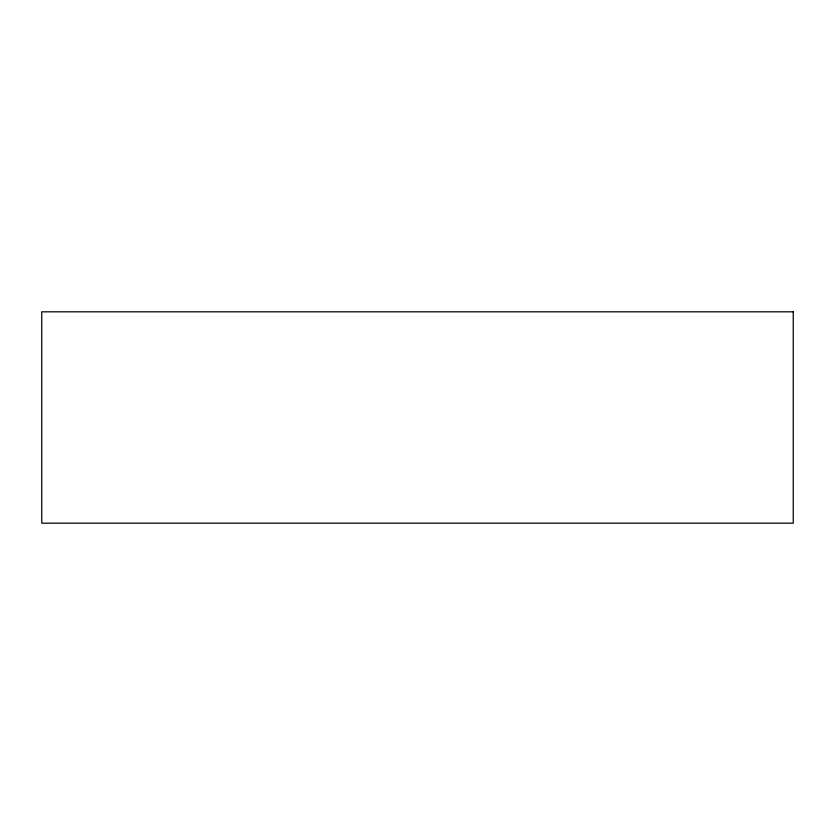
<?xml version="1.0" encoding="UTF-8"?>
<svg xmlns="http://www.w3.org/2000/svg" width="835" height="835" viewBox="0 0 835 835"><rect width="100%" height="100%" fill="white"/><g stroke="black" fill="none" stroke-linecap="round" stroke-linejoin="round"><path stroke-width="1.25" d="M793.25 311.82L41.75 311.82L41.75 523.18L793.25 523.18L793.25 311.82"/></g></svg>
